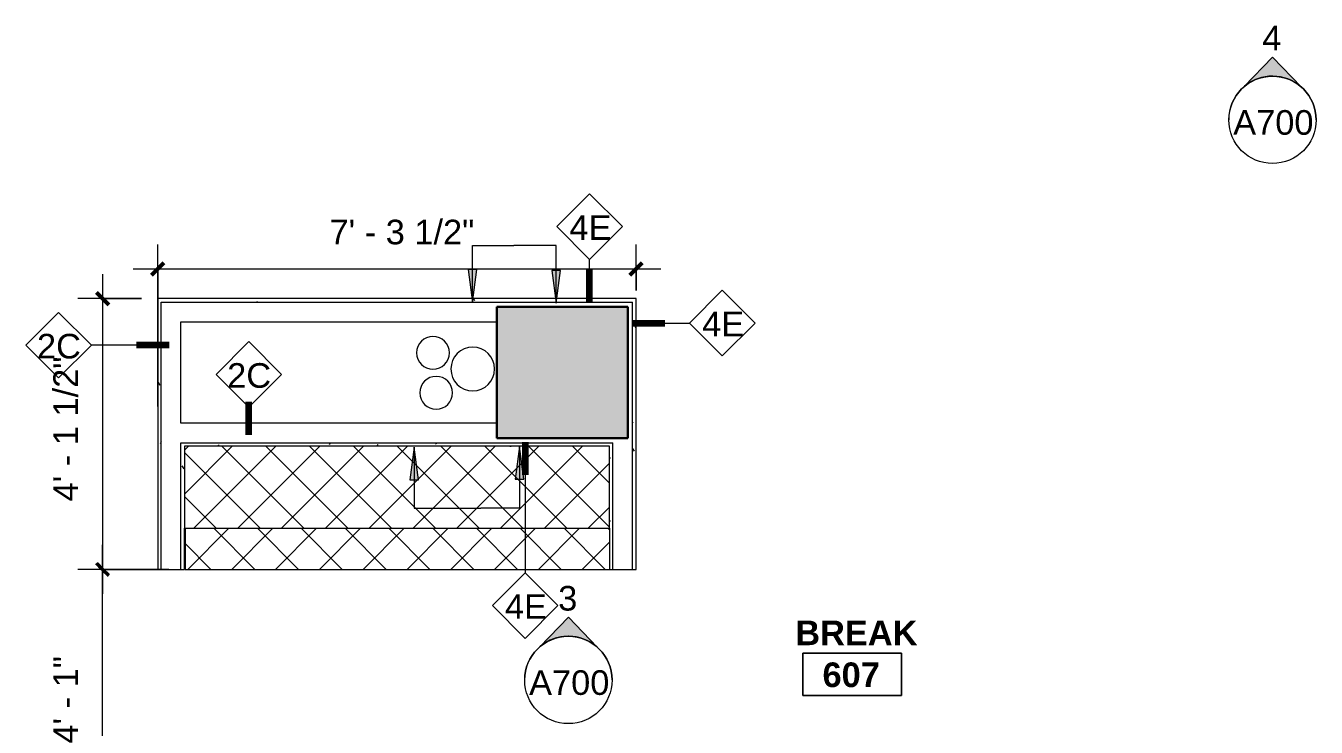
# Model space of a CAD drawing. Header units: inches. Extents: x 920 to 6887, y -557 to 2585.
# Drawn here: x 1882.3 to 2118.3, y 995.3 to 1123.5 of the extents above; entities that cross this region are included whole.
import ezdxf

# ---------------------------------------------------------------- set-up
doc = ezdxf.new("R2010")
doc.units = ezdxf.units.IN
doc.header["$MEASUREMENT"] = 0
for name, color, linetype, lineweight in [('A-ANNO-DIMS', 211, 'Continuous', 9), ('A-ANNO-DIMS-48', 211, 'Continuous', 9), ('A-ANNO-NOTE', 131, 'Continuous', 9), ('A-AREA-IDEN', 2, 'Continuous', 9), ('A-WALL', 113, 'Continuous', 13), ('A-WALL-IDEN', 211, 'Continuous', 9), ('A-WALL-PATT', 111, 'Continuous', 18), ('G-ANNO-SYMB', 111, 'Continuous', 9), ('I-WALL', 2, 'Continuous', 18), ('P-SANR-FIXT', 6, 'Continuous', 9), ('Q-CASE', 31, 'Continuous', 9), ('S-COLS', 52, 'Continuous', 18)]:
    doc.layers.add(name, color=color, linetype=linetype, lineweight=lineweight)
doc.styles.add('Arial_2', font='arial.ttf', dxfattribs={"height": 4.5})
doc.styles.add('Swis721 Lt BT_1', font='swissl.ttf', dxfattribs={"height": 4.5})
doc.styles.add('Swis721 Lt BT_B_1', font='', dxfattribs={"height": 4.5})
doc.styles.get('Swis721 Lt BT_B_1').set_extended_font_data('Swis721 Lt BT', bold=True)
doc.dimstyles.new('OTJ_-_3_32__Linear__1_2__Tolerance', dxfattribs={"dimscale": 12, "dimtxt": 4.748918, "dimasz": 0.1875, "dimexe": 0.375, "dimexo": 0.25, "dimgap": 0.25, "dimtad": 1, "dimdec": 1, "dimrnd": 0.5, "dimzin": 3, "dimdsep": 46, "dimlunit": 4, "dimtxsty": 'Swis721 Lt BT_1', "dimblk1": 'OBLIQUE', "dimblk2": 'OBLIQUE', "dimsah": 1, "dimcen": 0.09, "dimdle": 0.375, "dimazin": 0, "dimtfac": 1, "dimtdec": 4, "dimtix": 1, "dimtmove": 0, "dimatfit": 3, "dimfxl": 1, "dimtvp": 1, "dimfrac": 2, "dimtolj": 1, "dimtzin": 0, "dimarcsym": 2})
pattern_1 = [(0, (-1271.5816, 0), (15.36, 3.84), [0.634, -10.886, 0.634, -10.886, -61.44]), (0, (-1271.5816, 0), (15.36, 3.84), [-23.04, 0.634, -22.406, 0.634, -10.886, -26.88]), (0, (-1271.5816, 0), (15.36, 3.84), [-57.6, 0.634, -7.046, 0.634, -18.566]), (120, (-1265.8216, 1.92), (-11.0055376, 11.38215), [0.634, -10.886, 0.634, -10.886, -61.44]), (120, (-1265.8216, 1.92), (-11.0055376, 11.38215), [-23.04, 0.634, -22.406, 0.634, -10.886, -26.88]), (120, (-1265.8216, 1.92), (-11.0055376, 11.38215), [-57.6, 0.634, -7.046, 0.634, -18.566]), (240, (-1263.9016, 9.6), (-4.3544624, -15.22215), [0.634, -10.886, 0.634, -10.886, -61.44]), (240, (-1263.9016, 9.6), (-4.3544624, -15.22215), [-23.04, 0.634, -22.406, 0.634, -10.886, -26.88]), (240, (-1263.9016, 9.6), (-4.3544624, -15.22215), [-57.6, 0.634, -7.046, 0.634, -18.566])]

# ---------------------------------------------------------------- blocks, each defined once
blk = doc.blocks.new('Concrete-Rectangular-Column - 24 x 24-V1-Level 06  CONSTRUCTION')
at = {"layer": 'S-COLS', "lineweight": 9}
blk.add_hatch(color=7, dxfattribs=at).paths.add_polyline_path([(-12, -8.63), (-12, -12), (12, -12), (12, 12), (-12, 12), (-12, 7.75)], flags=0)
at = {"layer": 'S-COLS', "color": 8, "lineweight": 30}
for p, q in [((12, 12), (-12, 12)), ((-12, 12), (-12, -12)), ((12, -12), (12, 12)), ((-12, -12), (12, -12))]:
    blk.add_line(p, q, dxfattribs=at)
blk = doc.blocks.new('Plumbing Fixtures 3 - Plumbing Fixtures 3-7438931-Level 06  CONSTRUCTION')
at = {"layer": 'P-SANR-FIXT'}
for centre, radius, start, end in [((3228.35, 1063.72), 3, 0, 180), ((3235.63, 1060.77), 4, 0, 180), ((3228.35, 1063.72), 3, 180, 0), ((3235.63, 1060.77), 4, 180, 0), ((3228.94, 1056.42), 3, 0, 180), ((3228.94, 1056.42), 3, 180, 0)]:
    blk.add_arc(centre, radius, start, end, dxfattribs=at)
blk = doc.blocks.new('C-Counter Top - ADJ HEIGHT-7471556-Level 06  CONSTRUCTION')
at = {"layer": 'Q-CASE'}
h = blk.add_hatch(dxfattribs=at)
h.set_pattern_fill('FP_12', color=256, style=0, pattern_type=2)
h.set_pattern_definition([(45, (-3230.261, -1049.129), (-4.006467, 4.006467), []), (135, (-3230.261, -1049.129), (-4.006467, -4.006467), [])])
h.paths.add_polyline_path([(-13.03, -25), (30.36, -25), (30.36, -17.5), (-47.26, -17.5), (-47.26, -25)], flags=0)
for p, q in [((-47.26, -17.5), (-47.26, -25)), ((-47.26, -25), (30.36, -25))]:
    blk.add_line(p, q, dxfattribs=at)
blk = doc.blocks.new('SHELVES1 - SHELVES-7489767-Level 06  CONSTRUCTION')
at = {"layer": 'Q-CASE'}
h = blk.add_hatch(dxfattribs=at)
h.set_pattern_fill('FP_6', color=256, style=0, pattern_type=2)
h.set_pattern_definition([(45, (0, 0), (-4.006467, 4.006467), []), (135, (0, 0), (-4.006467, -4.006467), [])])
h.paths.add_polyline_path([(3182.87, 1031.63), (3260.62, 1031.63), (3260.62, 1046.63), (3182.87, 1046.63)], flags=0)
for p, q in [((3260.62, 1046.63), (3182.87, 1046.63)), ((3182.87, 1046.63), (3182.87, 1031.63)), ((3260.62, 1031.63), (3260.62, 1046.63)), ((3182.87, 1031.63), (3260.62, 1031.63))]:
    blk.add_line(p, q, dxfattribs=at)
blk = doc.blocks.new('Room Tag - Room Name and Number-3379422-Level 06  CONSTRUCTION')
at = {"layer": 'A-AREA-IDEN'}
for p, q in [((-0.1881, -0.1636), (-0.1881, -0.0018)), ((-0.1881, -0.0018), (0.1869, -0.0018)), ((0.1869, -0.0018), (-0.1881, -0.0018)), ((-0.1881, -0.0018), (-0.1881, -0.1636)), ((0.1869, -0.0018), (0.1869, -0.1636)), ((0.1869, -0.1636), (0.1869, -0.0018)), ((0.1869, -0.1636), (-0.1881, -0.1636)), ((-0.1881, -0.1636), (0.1869, -0.1636))]:
    blk.add_line(p, q, dxfattribs=at)
blk = doc.blocks.new('Elevation - Filled Arrow 2-347888-Level 06  CONSTRUCTION')
at = {"layer": 'G-ANNO-SYMB'}
blk.add_circle((0, 0), 0.1664, dxfattribs=at)
blk = doc.blocks.new('Elevation - Filled Arrow-151867-Level 06  CONSTRUCTION')
at = {"layer": 'G-ANNO-SYMB'}
h = blk.add_hatch(color=256, dxfattribs=at)
edge = h.paths.add_edge_path(flags=0)
edge.add_line((0, 0.2393), (0.1103, 0.1247))
edge.add_arc((-0.0002, -0.0002), 0.1667, 48.498, 130.5571)
edge.add_line((-0.1085, 0.1265), (0, 0.2393))
for p, q in [((0, 0.2393), (-0.1085, 0.1265)), ((-0.1084, 0.1266), (0, 0.2393)), ((0, 0.2393), (-0.1084, 0.1266)), ((0, 0.2393), (0.11, 0.1249)), ((0.1103, 0.1247), (0, 0.2393))]:
    blk.add_line(p, q, dxfattribs=at)
blk.add_arc((-0.0002, -0.0002), 0.1667, 48.498, 130.5571, dxfattribs=at)
blk.add_ellipse((-0.0002, -0.0001), major_axis=(-0.1667, 0), ratio=0.999376, start_param=3.141593, end_param=6.283185, dxfattribs=at)
blk = doc.blocks.new('Wall Tag - 1_4_-62626-Level 06  CONSTRUCTION')
at = {"layer": 'A-WALL-IDEN'}
for p, q in [((-0.125, 0), (0, 0.125)), ((0, 0.125), (0.125, 0)), ((-0.125, 0), (0, -0.125)), ((0, -0.125), (0.125, 0))]:
    blk.add_line(p, q, dxfattribs=at)
blk = doc.blocks.new('DIMBLOCK10-Level 06  CONSTRUCTION')
at = {"layer": 'A-ANNO-DIMS-48'}
for p, q in [((1906.42, 1053.88), (1906.42, 1083.55)), ((1993.92, 1075.13), (1993.92, 1083.55)), ((1901.92, 1079.05), (1998.42, 1079.05)), ((1906.42, 1079.05), (1906.42, 1053.88)), ((1993.92, 1079.05), (1993.92, 1075.13))]:
    blk.add_line(p, q, dxfattribs=at)
at = {"layer": 'A-ANNO-DIMS-48', "lineweight": 50}
for p, q in [((1906.42, 1079.05), (1905.29, 1077.93)), ((1906.42, 1079.05), (1907.54, 1080.18)), ((1993.92, 1079.05), (1992.79, 1077.93)), ((1993.92, 1079.05), (1995.04, 1080.18))]:
    blk.add_line(p, q, dxfattribs=at)
at = {"layer": 'A-ANNO-DIMS-48', "color": 0, "insert": (1937.84, 1088.06), "char_height": 4.5, "width": 29.579, "attachment_point": 1, "line_spacing_factor": 1.005062, "style": 'Swis721 Lt BT_1'}
blk.add_mtext('7\' - 3 1/2"', dxfattribs=at)
blk = doc.blocks.new('_Oblique')
at = {"color": 0, "linetype": 'ByBlock', "lineweight": -2}
blk.add_line((-0.5, -0.5), (0.5, 0.5), dxfattribs=at)
blk = doc.blocks.new('DIMBLOCK11-Level 06  CONSTRUCTION')
at = {"layer": 'A-ANNO-DIMS-48'}
for p, q in [((1896.33, 1078.13), (1896.33, 1019.63)), ((1903.42, 1073.63), (1891.83, 1073.63)), ((1896.33, 1073.63), (1903.42, 1073.63)), ((1903.42, 1024.13), (1891.83, 1024.13)), ((1896.33, 1024.13), (1903.42, 1024.13))]:
    blk.add_line(p, q, dxfattribs=at)
at = {"layer": 'A-ANNO-DIMS-48', "lineweight": 50}
for p, q in [((1896.33, 1073.63), (1895.2, 1074.75)), ((1896.33, 1073.63), (1897.45, 1072.5)), ((1896.33, 1024.13), (1895.2, 1025.25)), ((1896.33, 1024.13), (1897.45, 1023))]:
    blk.add_line(p, q, dxfattribs=at)
at = {"layer": 'A-ANNO-DIMS-48', "color": 0, "insert": (1887.32, 1036.55), "char_height": 4.5, "width": 29.579, "attachment_point": 1, "rotation": 90, "line_spacing_factor": 1.005062, "style": 'Swis721 Lt BT_1'}
blk.add_mtext('4\' - 1 1/2"', dxfattribs=at)
blk = doc.blocks.new('DIMBLOCK12-Level 06  CONSTRUCTION')
at = {"layer": 'A-ANNO-DIMS-48'}
for p, q in [((1896.33, 970.44), (1896.33, 1028.63)), ((1908.42, 1024.13), (1891.83, 1024.13)), ((1896.33, 1024.13), (1908.42, 1024.13)), ((1903.71, 974.94), (1891.83, 974.94)), ((1896.33, 974.94), (1903.71, 974.94))]:
    blk.add_line(p, q, dxfattribs=at)
at = {"layer": 'A-ANNO-DIMS-48', "lineweight": 50}
for p, q in [((1896.33, 1024.13), (1895.2, 1025.25)), ((1896.33, 1024.13), (1897.45, 1023)), ((1896.33, 974.94), (1895.2, 976.07)), ((1896.33, 974.94), (1897.45, 973.82))]:
    blk.add_line(p, q, dxfattribs=at)
at = {"layer": 'A-ANNO-DIMS-48', "color": 0, "insert": (1887.32, 992.26), "char_height": 4.5, "width": 17.4579, "attachment_point": 1, "rotation": 90, "line_spacing_factor": 1.005062, "style": 'Swis721 Lt BT_1'}
blk.add_mtext('4\' - 1"', dxfattribs=at)

msp = doc.modelspace()

# ---------------------------------------------------------------- hatches: boundary and pattern name
at = {"layer": 'A-ANNO-NOTE'}
for points in [[(1964, 1072.93), (1964.79, 1078.93), (1963.21, 1078.93)], [(1979.3, 1072.79), (1980.09, 1078.79), (1978.51, 1078.79)], [(1953.32, 1046.48), (1952.53, 1040.48), (1954.11, 1040.48)], [(1972.59, 1046.61), (1971.8, 1040.61), (1973.38, 1040.61)]]:
    msp.add_hatch(color=256, dxfattribs=at).paths.add_polyline_path(points, flags=0)
at = {"layer": 'A-WALL-PATT', "lineweight": 9}
h = msp.add_hatch(dxfattribs=at)
h.set_pattern_fill('FP_5', color=256, style=0, pattern_type=2)
h.set_pattern_definition(pattern_1)
h.paths.add_polyline_path([(1906.42, 1073), (1968.42, 1073), (1968.42, 1073.63), (1906.42, 1073.63)], flags=0)
h = msp.add_hatch(dxfattribs=at)
h.set_pattern_fill('FP_5', color=256, style=0, pattern_type=2)
h.set_pattern_definition(pattern_1)
h.paths.add_polyline_path([(1907.04, 1050.88), (1907.04, 1073), (1906.42, 1073), (1906.42, 1050.88)], flags=0)
h = msp.add_hatch(dxfattribs=at)
h.set_pattern_fill('FP_5', color=256, style=0, pattern_type=2)
h.set_pattern_definition(pattern_1)
h.paths.add_polyline_path([(1993.29, 1048.13), (1993.92, 1048.13), (1993.92, 1073), (1993.29, 1073), (1993.29, 1072.13)], flags=0)
h = msp.add_hatch(dxfattribs=at)
h.set_pattern_fill('FP_5', color=256, style=0, pattern_type=2)
h.set_pattern_definition(pattern_1)
h.paths.add_polyline_path([(1907.04, 1024.13), (1907.04, 1050.88), (1906.42, 1050.88), (1906.42, 1024.13)], flags=0)
h = msp.add_hatch(dxfattribs=at)
h.set_pattern_fill('FP_5', color=256, style=0, pattern_type=2)
h.set_pattern_definition(pattern_1)
h.paths.add_polyline_path([(1993.92, 1024.13), (1993.92, 1048.13), (1993.29, 1048.13), (1993.29, 1024.13)], flags=0)
h = msp.add_hatch(dxfattribs=at)
h.set_pattern_fill('FP_5', color=256, style=0, pattern_type=2)
h.set_pattern_definition(pattern_1)
h.paths.add_polyline_path([(1911.29, 1046.63), (1968.42, 1046.63), (1968.42, 1047.25), (1910.67, 1047.25), (1910.67, 1046.63)], flags=0)
h = msp.add_hatch(dxfattribs=at)
h.set_pattern_fill('FP_5', color=256, style=0, pattern_type=2)
h.set_pattern_definition(pattern_1)
h.paths.add_polyline_path([(1910.67, 1024.13), (1911.29, 1024.13), (1911.29, 1046.63), (1910.67, 1046.62)], flags=0)
h = msp.add_hatch(dxfattribs=at)
h.set_pattern_fill('FP_5', color=256, style=0, pattern_type=2)
h.set_pattern_definition(pattern_1)
h.paths.add_polyline_path([(1989.04, 1046.63), (1989.02, 1047.25), (1968.42, 1047.25), (1968.42, 1046.63)], flags=0)
h = msp.add_hatch(dxfattribs=at)
h.set_pattern_fill('FP_5', color=256, style=0, pattern_type=2)
h.set_pattern_definition(pattern_1)
h.paths.add_polyline_path([(1989.67, 1024.13), (1989.67, 1047.25), (1989.04, 1047.25), (1989.04, 1024.13)], flags=0)

# ---------------------------------------------------------------- linework, layer by layer
at = {"layer": 'A-ANNO-NOTE'}
for p, q in [((1964, 1083.36), (1971.57, 1083.36)), ((1964, 1072.93), (1964, 1083.36)), ((1979.3, 1083.36), (1971.57, 1083.36)), ((1979.3, 1072.79), (1979.3, 1083.36)), ((1964.79, 1078.93), (1963.21, 1078.93)), ((1963.21, 1078.93), (1964, 1072.93)), ((1964, 1072.93), (1964.79, 1078.93)), ((1980.09, 1078.79), (1978.51, 1078.79)), ((1978.51, 1078.79), (1979.3, 1072.79)), ((1979.3, 1072.79), (1980.09, 1078.79)), ((1953.32, 1046.48), (1952.53, 1040.48)), ((1954.11, 1040.48), (1953.32, 1046.48)), ((1953.32, 1046.48), (1953.32, 1035.32)), ((1972.59, 1046.61), (1971.8, 1040.61)), ((1973.38, 1040.61), (1972.59, 1046.61)), ((1972.59, 1046.61), (1972.59, 1035.32)), ((1952.53, 1040.48), (1954.11, 1040.48)), ((1971.8, 1040.61), (1973.38, 1040.61)), ((1953.32, 1035.32), (1965.52, 1035.32)), ((1972.59, 1035.32), (1965.52, 1035.32))]:
    msp.add_line(p, q, dxfattribs=at)
at = {"layer": 'A-WALL', "lineweight": 18}
for p, q in [((1907.04, 1024.13), (1907.04, 1073)), ((1907.04, 1073), (1993.29, 1073)), ((1993.29, 1024.13), (1993.29, 1073)), ((1910.67, 1024.13), (1910.67, 1047.25)), ((1910.67, 1047.25), (1989.67, 1047.25)), ((1989.67, 1024.13), (1989.67, 1047.25))]:
    msp.add_line(p, q, dxfattribs=at)
at = {"layer": 'A-WALL-IDEN'}
for p, q in [((1985.42, 1072.88), (1985.42, 1080.81)), ((1993.17, 1069.17), (2003.69, 1069.17)), ((1908.54, 1065.12), (1894.29, 1065.12)), ((1923.08, 1048.75), (1923.08, 1053.77)), ((1973.63, 1047.38), (1973.63, 1023.51))]:
    msp.add_line(p, q, dxfattribs=at)
at = {"layer": 'A-WALL-IDEN', "lineweight": 90}
for p, q in [((1985.42, 1072.88), (1985.42, 1078.88)), ((1993.17, 1069.17), (1999.17, 1069.17)), ((1908.54, 1065.12), (1902.54, 1065.12)), ((1923.08, 1048.75), (1923.08, 1054.75)), ((1973.63, 1047.38), (1973.63, 1041.38))]:
    msp.add_line(p, q, dxfattribs=at)
at = {"layer": 'I-WALL'}
for p, q in [((1906.42, 1073.63), (1906.42, 1024.13)), ((1993.92, 1073.63), (1906.42, 1073.63)), ((1993.92, 1024.13), (1993.92, 1073.63)), ((1910.67, 1069.38), (1968.42, 1069.38)), ((1910.67, 1050.88), (1910.67, 1069.38)), ((1968.42, 1050.88), (1910.67, 1050.88)), ((1911.29, 1024.13), (1911.29, 1031.63)), ((1989.04, 1031.63), (1989.04, 1024.13)), ((1906.42, 1024.13), (1911.29, 1024.13)), ((1989.04, 1024.13), (1993.92, 1024.13))]:
    msp.add_line(p, q, dxfattribs=at)

# ---------------------------------------------------------------- block references
at = {"layer": 'A-AREA-IDEN', "xscale": 47.99999999999997, "yscale": 47.99999999999997, "zscale": 47.99999999999997}
msp.add_blockref('Room Tag - Room Name and Number-3379422-Level 06  CONSTRUCTION', (2033.47, 1008.9), dxfattribs=at)
at = {"layer": 'A-WALL-IDEN', "xscale": 47.99999999999997, "yscale": 47.99999999999997, "zscale": 47.99999999999997}
for p in [(1985.42, 1086.81), (2009.69, 1069.17), (1888.29, 1065.12), (1923.08, 1059.77), (1973.63, 1017.51)]:
    msp.add_blockref('Wall Tag - 1_4_-62626-Level 06  CONSTRUCTION', p, dxfattribs=at)
at = {"layer": 'G-ANNO-SYMB', "xscale": 47.99999999999997, "yscale": 47.99999999999997, "zscale": 47.99999999999997}
for name, p in [('Elevation - Filled Arrow-151867-Level 06  CONSTRUCTION', (2110.34, 1106.32)), ('Elevation - Filled Arrow 2-347888-Level 06  CONSTRUCTION', (2110.34, 1106.32)), ('Elevation - Filled Arrow-151867-Level 06  CONSTRUCTION', (1981.53, 1003.9)), ('Elevation - Filled Arrow 2-347888-Level 06  CONSTRUCTION', (1981.53, 1003.9))]:
    msp.add_blockref(name, p, dxfattribs=at)
at = {"layer": 'P-SANR-FIXT'}
msp.add_blockref('Plumbing Fixtures 3 - Plumbing Fixtures 3-7438931-Level 06  CONSTRUCTION', (-1271.58, 0), dxfattribs=at)
at = {"layer": 'Q-CASE'}
for name, p in [('SHELVES1 - SHELVES-7489767-Level 06  CONSTRUCTION', (-1271.58, 0)), ('C-Counter Top - ADJ HEIGHT-7471556-Level 06  CONSTRUCTION', (1958.68, 1049.13))]:
    msp.add_blockref(name, p, dxfattribs=at)
at = {"layer": 'S-COLS', "lineweight": 9, "rotation": 89.99999999999385}
msp.add_blockref('Concrete-Rectangular-Column - 24 x 24-V1-Level 06  CONSTRUCTION', (1980.42, 1060.13), dxfattribs=at)

# ---------------------------------------------------------------- texts
at = {"layer": 'A-AREA-IDEN', "char_height": 4.5, "attachment_point": 1, "style": 'Swis721 Lt BT_B_1'}
for s, insert, width in [('BREAK', (2023.04, 1014.76), 25.149), ('607', (2028.02, 1007.1), 12.726)]:
    msp.add_mtext(s, dxfattribs=dict(at, insert=insert, width=width))
at = {"layer": 'A-WALL-IDEN', "char_height": 4.5, "attachment_point": 1, "style": 'Swis721 Lt BT_1'}
for s, insert, width in [('4E', (1981.72, 1088.88), 8.787), ('4E', (2005.99, 1071.23), 8.787), ('2C', (1884.33, 1067.19), 9.393), ('2C', (1919.12, 1061.83), 9.393), ('4E', (1969.93, 1019.58), 8.787)]:
    msp.add_mtext(s, dxfattribs=dict(at, insert=insert, width=width))
at = {"layer": 'G-ANNO-SYMB', "char_height": 4.5, "attachment_point": 1}
for s, insert, width, style in [('4', (2108.47, 1123.52), 4.0905, 'Swis721 Lt BT_1'), ('A700', (2103.15, 1108.1), 17.877, 'Arial_2'), ('3', (1979.67, 1021.09), 4.0905, 'Swis721 Lt BT_1'), ('A700', (1974.35, 1005.67), 17.877, 'Arial_2')]:
    msp.add_mtext(s, dxfattribs=dict(at, insert=insert, width=width, style=style))

# ---------------------------------------------------------------- dimensions: what is measured, and where the dimension line sits
at = {"layer": 'A-ANNO-DIMS'}
dim = msp.add_linear_dim(base=(1993.92, 1079.05), p1=(1906.42, 1050.88), p2=(1993.92, 1072.13), dimstyle='OTJ_-_3_32__Linear__1_2__Tolerance', override={"dimpost": '<>', "dimfxl": 90.043392}, dxfattribs=at)
dim.commit()
dim.dimension.update_dxf_attribs({"geometry": 'DIMBLOCK10-Level 06  CONSTRUCTION', "text_midpoint": (1950.17, 1084.62)})
for p1, p2, override, picture, middle in [((1906.42, 1073.63), (1906.42, 1024.13), {"dimpost": '<>', "dimfxl": 49.5}, 'DIMBLOCK11-Level 06  CONSTRUCTION', (1890.76, 1048.88)), ((1906.71, 974.94), (1911.42, 1024.13), {"dimpost": '<>', "dimfxl": 49.411924}, 'DIMBLOCK12-Level 06  CONSTRUCTION', (1891.08, 999.53))]:
    dim = msp.add_linear_dim(base=(1896.33, 1024.13), p1=p1, p2=p2, angle=90, dimstyle='OTJ_-_3_32__Linear__1_2__Tolerance', override=override, dxfattribs=at)
    dim.commit()
    dim.dimension.update_dxf_attribs({"geometry": picture, "text_midpoint": middle})

doc.saveas('drawing.dxf')
